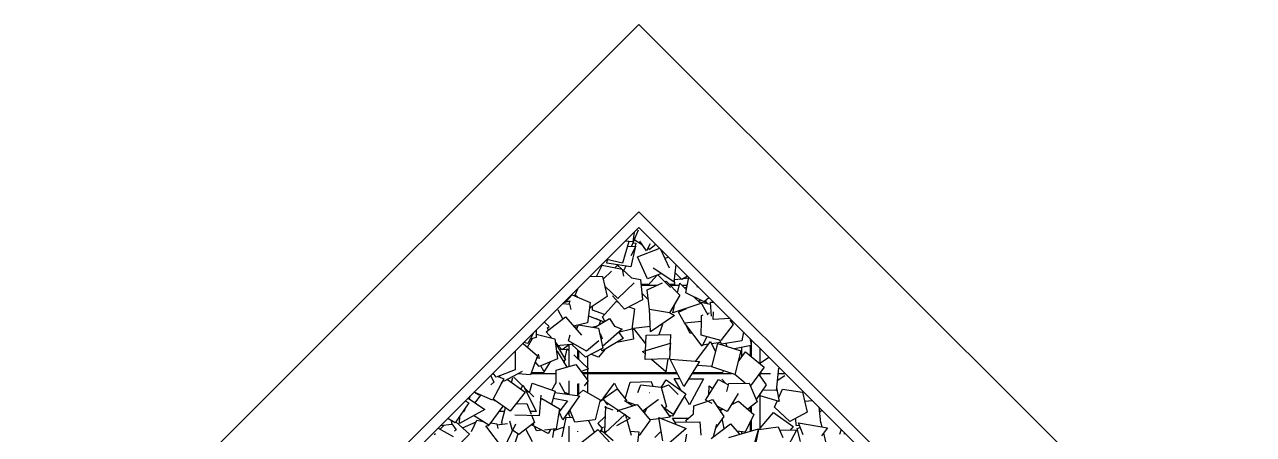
# Model space of a CAD drawing. Header units: metres. Extents: x 322 to 396.8, y -0.1 to 13.
# Drawn here: x 346.322 to 349.1, y 6.111 to 7.039 of the extents above; entities that cross this region are included whole.
import ezdxf

# ---------------------------------------------------------------- set-up
doc = ezdxf.new("R2010")
doc.units = ezdxf.units.M

msp = doc.modelspace()

# ---------------------------------------------------------------- linework, layer by layer
at = {"color": 8}
for p, q in [((347.7114, 7.0389), (346.3225, 5.65)), ((349.1003, 5.65), (347.7114, 7.0389)), ((346.7468, 5.65), (347.7114, 6.6146)), ((347.7114, 6.6146), (348.676, 5.65)), ((346.7821, 5.65), (347.7114, 6.5793)), ((347.7097, 6.5736), (347.6947, 6.5368)), ((347.7006, 6.5685), (347.6976, 6.5469)), ((347.7114, 6.5793), (348.6407, 5.65)), ((347.6882, 6.5476), (347.6742, 6.4989)), ((347.6976, 6.5469), (347.6804, 6.5482)), ((347.685, 6.5367), (347.7039, 6.5369)), ((347.6858, 6.5367), (347.6851, 6.5368)), ((347.7025, 6.5342), (347.6929, 6.49)), ((347.7039, 6.5369), (347.6932, 6.5152)), ((347.6979, 6.5447), (347.7046, 6.5436)), ((347.7194, 6.5395), (347.7006, 6.5512)), ((347.7046, 6.5436), (347.7031, 6.5369)), ((347.7079, 6.5129), (347.7584, 6.5323)), ((347.7286, 6.5266), (347.7131, 6.5482)), ((347.7367, 6.5423), (347.7286, 6.5266)), ((347.7353, 6.5294), (347.7313, 6.5319)), ((347.7497, 6.541), (347.7353, 6.5294)), ((347.7601, 6.5306), (347.7795, 6.4882)), ((347.6386, 6.4985), (347.6403, 6.5064)), ((347.6742, 6.4989), (347.6388, 6.5067)), ((347.7308, 6.463), (347.7079, 6.5129)), ((347.7699, 6.5091), (347.7779, 6.5128)), ((347.6157, 6.4687), (347.6285, 6.494)), ((347.6285, 6.494), (347.6736, 6.4848)), ((347.6302, 6.4625), (347.6491, 6.4806)), ((347.6929, 6.49), (347.6386, 6.4985)), ((347.6571, 6.4882), (347.6631, 6.4939)), ((347.6631, 6.4939), (347.6727, 6.485)), ((347.6661, 6.4911), (347.6639, 6.4945)), ((347.6736, 6.4848), (347.6764, 6.4692)), ((347.6738, 6.484), (347.6942, 6.4651)), ((347.6816, 6.4918), (347.6765, 6.4815)), ((347.7623, 6.4751), (347.7308, 6.463)), ((347.7903, 6.4564), (347.7438, 6.4874)), ((347.795, 6.4957), (347.7903, 6.4564)), ((347.8083, 6.4618), (347.7928, 6.477)), ((347.6014, 6.4693), (347.6289, 6.4681)), ((347.6289, 6.4681), (347.6391, 6.4231)), ((347.6637, 6.4188), (347.6339, 6.4463)), ((347.7007, 6.4541), (347.6637, 6.4188)), ((347.6942, 6.4651), (347.7151, 6.4616)), ((347.7151, 6.4616), (347.7196, 6.4157)), ((347.7162, 6.451), (347.7336, 6.451)), ((347.7163, 6.449), (347.7535, 6.449)), ((347.7301, 6.438), (347.7647, 6.4543)), ((347.7318, 6.449), (347.7514, 6.4709)), ((347.7543, 6.472), (347.7828, 6.4432)), ((347.7696, 6.4566), (347.7726, 6.4581)), ((347.7726, 6.4581), (347.8037, 6.4263)), ((347.7795, 6.451), (347.7921, 6.451)), ((347.7815, 6.449), (347.8027, 6.449)), ((347.7915, 6.4614), (347.8068, 6.4632)), ((347.7922, 6.449), (347.7915, 6.4614)), ((347.7987, 6.4314), (347.8038, 6.4534)), ((347.8038, 6.4534), (347.8188, 6.4386)), ((347.8213, 6.4694), (347.8083, 6.4618)), ((347.8083, 6.449), (347.8208, 6.449)), ((347.8117, 6.4638), (347.8239, 6.4652)), ((347.8147, 6.4427), (347.8201, 6.4456)), ((347.8174, 6.4312), (347.8241, 6.4666)), ((347.8423, 6.4449), (347.8445, 6.4462)), ((347.5454, 6.4106), (347.5604, 6.4269)), ((347.5536, 6.4196), (347.5536, 6.4215)), ((347.5604, 6.4269), (347.6012, 6.4094)), ((347.5672, 6.4263), (347.573, 6.4408)), ((347.5726, 6.4217), (347.5672, 6.4263)), ((347.6391, 6.4231), (347.6009, 6.3973)), ((347.6344, 6.4437), (347.6362, 6.4442)), ((347.6786, 6.3948), (347.6518, 6.4243)), ((347.7325, 6.4162), (347.7187, 6.4301)), ((347.7349, 6.3938), (347.7301, 6.438)), ((347.8037, 6.4263), (347.7804, 6.3865)), ((347.7928, 6.4374), (347.7928, 6.438)), ((347.8587, 6.411), (347.8174, 6.4312)), ((347.8351, 6.4225), (347.8509, 6.407)), ((347.8697, 6.421), (347.8587, 6.411)), ((347.5287, 6.3922), (347.5295, 6.393)), ((347.5394, 6.3726), (347.5287, 6.3922)), ((347.5397, 6.4076), (347.5544, 6.4056)), ((347.5417, 6.4096), (347.5547, 6.413)), ((347.5547, 6.413), (347.5531, 6.4057)), ((347.5544, 6.4056), (347.5572, 6.3939)), ((347.6012, 6.4094), (347.5948, 6.3638)), ((347.6009, 6.3973), (347.5997, 6.3984)), ((347.6062, 6.3919), (347.6063, 6.401)), ((347.6334, 6.3823), (347.6062, 6.3919)), ((347.6286, 6.3769), (347.6599, 6.412)), ((347.6599, 6.412), (347.6648, 6.41)), ((347.7196, 6.4157), (347.6786, 6.3948)), ((347.6887, 6.4), (347.701, 6.3949)), ((347.701, 6.3949), (347.695, 6.3492)), ((347.7374, 6.3431), (347.7348, 6.3949)), ((347.7804, 6.3865), (347.7349, 6.3938)), ((347.7881, 6.3859), (347.7934, 6.4087)), ((347.8509, 6.407), (347.7881, 6.3859)), ((347.801, 6.3879), (347.8187, 6.3962)), ((347.849, 6.413), (347.8452, 6.4126)), ((347.847, 6.4109), (347.849, 6.4105)), ((347.8479, 6.4099), (347.8507, 6.4112)), ((347.8489, 6.4158), (347.849, 6.413)), ((347.8507, 6.4112), (347.867, 6.3815)), ((347.8514, 6.41), (347.8734, 6.4058)), ((347.8602, 6.4123), (347.8604, 6.4083)), ((347.8662, 6.4072), (347.8616, 6.4136)), ((347.8753, 6.3786), (347.873, 6.4101)), ((347.873, 6.4101), (347.8806, 6.4101)), ((347.5083, 6.3555), (347.4975, 6.3653)), ((347.5018, 6.3435), (347.5452, 6.3771)), ((347.5452, 6.3771), (347.5814, 6.3359)), ((347.5948, 6.3638), (347.5634, 6.3563)), ((347.597, 6.3791), (347.6243, 6.3689)), ((347.6107, 6.353), (347.6446, 6.3733)), ((347.612, 6.3735), (347.612, 6.3739)), ((347.612, 6.3739), (347.6322, 6.3659)), ((347.6243, 6.3689), (347.6214, 6.3594)), ((347.6341, 6.367), (347.6286, 6.3769)), ((347.6446, 6.3733), (347.6563, 6.3563)), ((347.792, 6.3805), (347.7374, 6.3431)), ((347.7805, 6.3868), (347.792, 6.3805)), ((347.8145, 6.3633), (347.801, 6.3879)), ((347.8139, 6.3633), (347.8525, 6.3671)), ((347.8539, 6.3106), (347.8139, 6.3633)), ((347.8522, 6.3358), (347.8525, 6.3671)), ((347.8525, 6.3671), (347.8526, 6.3803)), ((347.8526, 6.3803), (347.8561, 6.3814)), ((347.8654, 6.3845), (347.8704, 6.3862)), ((347.8794, 6.3713), (347.8796, 6.3882)), ((347.9175, 6.3732), (347.8794, 6.3713)), ((347.9168, 6.3698), (347.9244, 6.36)), ((347.4731, 6.3409), (347.4599, 6.317)), ((347.4786, 6.3465), (347.4788, 6.3304)), ((347.4787, 6.3378), (347.5209, 6.3275)), ((347.5145, 6.329), (347.5018, 6.3435)), ((347.5045, 6.3523), (347.5083, 6.3555)), ((347.5065, 6.3471), (347.5045, 6.3523)), ((347.5524, 6.3225), (347.556, 6.3364)), ((347.5644, 6.3552), (347.5725, 6.3543)), ((347.5701, 6.3488), (347.5745, 6.3587)), ((347.5745, 6.3587), (347.62, 6.3515)), ((347.6051, 6.3538), (347.6169, 6.3567)), ((347.62, 6.3515), (347.6299, 6.3065)), ((347.6234, 6.3394), (347.6282, 6.3284)), ((347.6735, 6.3495), (347.6291, 6.3102)), ((347.6563, 6.3563), (347.6735, 6.3495)), ((347.695, 6.3492), (347.6646, 6.3417)), ((347.6661, 6.342), (347.6757, 6.3281)), ((347.6691, 6.3376), (347.6694, 6.3375)), ((347.6694, 6.3375), (347.6693, 6.3374)), ((347.6957, 6.3542), (347.6992, 6.3267)), ((347.699, 6.3513), (347.7368, 6.356)), ((347.727, 6.3163), (347.699, 6.3513)), ((347.7257, 6.2806), (347.7277, 6.3354)), ((347.7277, 6.3354), (347.7826, 6.3368)), ((347.7647, 6.3595), (347.7563, 6.3362)), ((347.7606, 6.359), (347.7647, 6.3595)), ((347.7826, 6.3368), (347.7819, 6.3175)), ((347.8274, 6.3397), (347.8162, 6.3602)), ((347.8306, 6.3412), (347.8274, 6.3397)), ((347.8966, 6.3233), (347.8522, 6.3358)), ((347.9244, 6.36), (347.8966, 6.3233)), ((347.9476, 6.3431), (347.9436, 6.3231)), ((347.4492, 6.3171), (347.4817, 6.2892)), ((347.4599, 6.317), (347.4512, 6.3191)), ((347.4594, 6.3083), (347.4704, 6.3281)), ((347.4788, 6.3304), (347.4651, 6.3266)), ((347.5133, 6.3293), (347.5126, 6.3312)), ((347.5209, 6.3275), (347.527, 6.2818)), ((347.528, 6.3137), (347.5218, 6.3208)), ((347.5223, 6.3172), (347.545, 6.2796)), ((347.5649, 6.3153), (347.5258, 6.3113)), ((347.538, 6.3023), (347.5297, 6.3117)), ((347.5533, 6.3141), (347.538, 6.3023)), ((347.5924, 6.2996), (347.5524, 6.3225)), ((347.5536, 6.2647), (347.5536, 6.3142)), ((347.5905, 6.2859), (347.5598, 6.3148)), ((347.6299, 6.3065), (347.5905, 6.2859)), ((347.6208, 6.3225), (347.5924, 6.2996)), ((347.6282, 6.3284), (347.6255, 6.3263)), ((347.6757, 6.3281), (347.6286, 6.2998)), ((347.6992, 6.3267), (347.661, 6.3193)), ((347.7196, 6.2983), (347.7829, 6.3178)), ((347.7829, 6.3178), (347.78, 6.3014)), ((347.7816, 6.3106), (347.7806, 6.282)), ((347.8398, 6.2764), (347.8729, 6.3213)), ((347.8523, 6.3125), (347.8523, 6.3126)), ((347.8645, 6.3323), (347.8539, 6.3106)), ((347.8682, 6.3149), (347.855, 6.3129)), ((347.8729, 6.3213), (347.8846, 6.2981)), ((347.8964, 6.3191), (347.8756, 6.316)), ((347.8757, 6.2638), (347.8895, 6.3169)), ((347.8895, 6.3169), (347.9416, 6.2998)), ((347.8982, 6.3152), (347.8941, 6.324)), ((347.9436, 6.3231), (347.8982, 6.3152)), ((347.9101, 6.3101), (347.9091, 6.3171)), ((347.9651, 6.3125), (347.9271, 6.3045)), ((347.9436, 6.2865), (347.9436, 6.308)), ((347.9629, 6.3278), (347.9651, 6.3125)), ((347.9635, 6.3236), (347.9635, 6.3272)), ((347.9635, 6.2884), (347.9635, 6.3121)), ((347.9655, 6.2868), (347.9655, 6.3252)), ((347.4312, 6.2991), (347.4312, 6.257)), ((347.4817, 6.2892), (347.4665, 6.2457)), ((347.4856, 6.2826), (347.4799, 6.2841)), ((347.4835, 6.2925), (347.4856, 6.2826)), ((347.527, 6.2818), (347.486, 6.2646)), ((347.525, 6.2968), (347.5266, 6.2993)), ((347.5266, 6.2993), (347.548, 6.2631)), ((347.5371, 6.3033), (347.5302, 6.3041)), ((347.5536, 6.3013), (347.539, 6.303)), ((347.545, 6.2796), (347.5398, 6.277)), ((347.5424, 6.2726), (347.5437, 6.279)), ((347.5441, 6.281), (347.5491, 6.3047)), ((347.5491, 6.3047), (347.5536, 6.3003)), ((347.5638, 6.2908), (347.5972, 6.2592)), ((347.5735, 6.2816), (347.5735, 6.3016)), ((347.5759, 6.2987), (347.5735, 6.299)), ((347.5755, 6.2797), (347.5755, 6.2992)), ((347.576, 6.2995), (347.5759, 6.2987)), ((347.5954, 6.2609), (347.5954, 6.2885)), ((347.6199, 6.286), (347.6029, 6.2924)), ((347.6172, 6.2999), (347.6157, 6.2988)), ((347.6342, 6.3032), (347.6199, 6.286)), ((347.6286, 6.2998), (347.6256, 6.3043)), ((347.7261, 6.2926), (347.7196, 6.2983)), ((347.7806, 6.282), (347.7257, 6.2806)), ((347.7717, 6.2526), (347.7394, 6.2809)), ((347.7767, 6.2819), (347.7717, 6.2526)), ((347.813, 6.2196), (347.7822, 6.2816)), ((347.7822, 6.2816), (347.8481, 6.2757)), ((347.9416, 6.2998), (347.9278, 6.2467)), ((347.9352, 6.275), (347.9521, 6.298)), ((347.9363, 6.2793), (347.9382, 6.279)), ((347.9521, 6.298), (347.9942, 6.2628)), ((347.9838, 6.2715), (348.0052, 6.2855)), ((347.9854, 6.2725), (347.9854, 6.3053)), ((347.4312, 6.257), (347.3884, 6.2402)), ((347.4472, 6.2532), (347.4067, 6.2312)), ((347.4684, 6.251), (347.4958, 6.251)), ((347.486, 6.2646), (347.4767, 6.2749)), ((347.4963, 6.2542), (347.4892, 6.2659)), ((347.4945, 6.249), (347.5112, 6.2752)), ((347.4986, 6.2554), (347.4963, 6.2542)), ((347.5244, 6.2565), (347.5687, 6.2689)), ((347.5245, 6.2259), (347.5244, 6.2565)), ((347.5687, 6.2689), (347.5964, 6.232)), ((347.5972, 6.2592), (347.5805, 6.2532)), ((347.5822, 6.251), (347.5954, 6.251)), ((347.5954, 6.251), (347.5954, 6.2586)), ((347.5954, 6.251), (347.7974, 6.251)), ((347.8481, 6.2757), (347.813, 6.2196)), ((347.8326, 6.251), (347.9005, 6.251)), ((347.8758, 6.2644), (347.8428, 6.2673)), ((347.9278, 6.2467), (347.8757, 6.2638)), ((347.8995, 6.249), (347.9024, 6.255)), ((347.9942, 6.2628), (347.9633, 6.2208)), ((347.9886, 6.25), (347.9867, 6.2526)), ((348.0267, 6.2606), (348.0215, 6.2101)), ((347.3761, 6.2439), (347.3834, 6.2291)), ((347.3834, 6.2291), (347.3768, 6.2232)), ((347.4055, 6.2367), (347.38, 6.1881)), ((347.3802, 6.248), (347.3837, 6.2465)), ((347.3811, 6.249), (347.3818, 6.249)), ((347.3884, 6.2402), (347.3815, 6.2494)), ((347.3933, 6.2422), (347.4055, 6.2367)), ((347.3984, 6.2399), (347.3954, 6.243)), ((347.4, 6.2262), (347.4053, 6.2327)), ((347.4067, 6.2312), (347.4041, 6.234)), ((347.4139, 6.2351), (347.4544, 6.2063)), ((347.4233, 6.2285), (347.4259, 6.2395)), ((347.4285, 6.2407), (347.4487, 6.2205)), ((347.4665, 6.2457), (347.4372, 6.2478)), ((347.4639, 6.2052), (347.4701, 6.2268)), ((347.4677, 6.249), (347.5244, 6.249)), ((347.4701, 6.2268), (347.5218, 6.2085)), ((347.5145, 6.2111), (347.5245, 6.2288)), ((347.5306, 6.2282), (347.5449, 6.2023)), ((347.5536, 6.2012), (347.5536, 6.2326)), ((347.5735, 6.2007), (347.5735, 6.2257)), ((347.5755, 6.2025), (347.5755, 6.2262)), ((347.5837, 6.249), (347.5954, 6.249)), ((347.5964, 6.232), (347.5878, 6.221)), ((347.5954, 6.249), (347.7984, 6.249)), ((347.5954, 6.2333), (347.5954, 6.249)), ((347.5954, 6.2049), (347.5954, 6.2308)), ((347.6301, 6.1921), (347.6557, 6.2271)), ((347.6557, 6.2271), (347.6625, 6.2137)), ((347.6801, 6.1916), (347.6917, 6.2293)), ((347.6917, 6.2293), (347.7387, 6.2308)), ((347.7088, 6.2056), (347.7157, 6.2231)), ((347.7157, 6.2231), (347.7615, 6.218)), ((347.7387, 6.2308), (347.7429, 6.2201)), ((347.7618, 6.2169), (347.7729, 6.2345)), ((347.7618, 6.2167), (347.7779, 6.2235)), ((347.7729, 6.2345), (347.8175, 6.2025)), ((347.7779, 6.2235), (347.7997, 6.201)), ((347.807, 6.21), (347.7908, 6.2378)), ((347.7908, 6.2378), (347.8041, 6.2375)), ((347.8239, 6.2371), (347.8569, 6.2364)), ((347.8569, 6.2364), (347.8258, 6.178)), ((347.8314, 6.249), (347.9207, 6.249)), ((347.8621, 6.1886), (347.8908, 6.2354)), ((347.8908, 6.2354), (347.9139, 6.2231)), ((347.908, 6.2262), (347.8984, 6.2357)), ((347.9102, 6.2078), (347.9145, 6.2259)), ((347.9145, 6.2259), (347.9606, 6.2273)), ((347.9515, 6.227), (347.9279, 6.2468)), ((347.9606, 6.2273), (347.9787, 6.185)), ((347.9985, 6.2232), (347.9764, 6.1903)), ((347.9823, 6.2466), (347.9985, 6.2232)), ((347.9841, 6.249), (347.9854, 6.249)), ((347.9854, 6.249), (348.009, 6.249)), ((347.9854, 6.2421), (347.9854, 6.249)), ((348.0407, 6.2433), (348.0238, 6.2322)), ((348.0255, 6.249), (348.0417, 6.249)), ((347.3301, 6.1979), (347.3275, 6.1917)), ((347.3501, 6.1996), (347.3384, 6.2062)), ((347.38, 6.1881), (347.3387, 6.2066)), ((347.3414, 6.1823), (347.354, 6.1998)), ((347.3515, 6.2009), (347.3501, 6.1996)), ((347.4544, 6.2063), (347.4198, 6.1637)), ((347.4442, 6.2135), (347.4498, 6.2223)), ((347.4498, 6.2223), (347.4788, 6.1628)), ((347.4525, 6.2166), (347.4734, 6.1957)), ((347.4566, 6.2084), (347.4647, 6.2082)), ((347.4898, 6.2), (347.4857, 6.1529)), ((347.5218, 6.2085), (347.5136, 6.1797)), ((347.521, 6.2056), (347.5768, 6.198)), ((347.5768, 6.198), (347.5391, 6.1436)), ((347.5536, 6.2022), (347.543, 6.2058)), ((347.5713, 6.1988), (347.585, 6.2108)), ((347.5755, 6.2052), (347.5735, 6.2026)), ((347.585, 6.2108), (347.6237, 6.1889)), ((347.6233, 6.1873), (347.6619, 6.2144)), ((347.6619, 6.2144), (347.6839, 6.1869)), ((347.7354, 6.2056), (347.7359, 6.2058)), ((347.7615, 6.218), (347.7734, 6.1735)), ((347.8175, 6.2025), (347.7883, 6.156)), ((347.8258, 6.178), (347.8143, 6.1975)), ((347.8693, 6.2003), (347.8702, 6.2206)), ((347.8702, 6.2206), (347.8783, 6.215)), ((347.9358, 6.2039), (347.9105, 6.1628)), ((347.9854, 6.1225), (347.9854, 6.2037)), ((348.0281, 6.1851), (347.9854, 6.1979)), ((348.0215, 6.2101), (347.9905, 6.2113)), ((348.0223, 6.2174), (348.0281, 6.1851)), ((348.0267, 6.1928), (348.0358, 6.2133)), ((348.0358, 6.2133), (348.0813, 6.2063)), ((348.0813, 6.2063), (348.0914, 6.1613)), ((347.3265, 6.1821), (347.2955, 6.1368)), ((347.3632, 6.1676), (347.3053, 6.1355)), ((347.3174, 6.1671), (347.3154, 6.1623)), ((347.3188, 6.1867), (347.3265, 6.1821)), ((347.3253, 6.1932), (347.3632, 6.1676)), ((347.4037, 6.1751), (347.3723, 6.1315)), ((347.3813, 6.1906), (347.3872, 6.1869)), ((347.4198, 6.1637), (347.3815, 6.191)), ((347.4007, 6.1367), (347.4094, 6.1711)), ((347.4332, 6.1802), (347.4576, 6.1807)), ((347.4576, 6.1807), (347.4676, 6.1565)), ((347.4889, 6.1896), (347.492, 6.1926)), ((347.492, 6.1926), (347.5315, 6.169)), ((347.5174, 6.193), (347.5497, 6.1872)), ((347.5315, 6.169), (347.5239, 6.1236)), ((347.5497, 6.1872), (347.5303, 6.1615)), ((347.6237, 6.1889), (347.6123, 6.1443)), ((347.6228, 6.1854), (347.6304, 6.1906)), ((347.6304, 6.1906), (347.6404, 6.1779)), ((347.6335, 6.1732), (347.6519, 6.1662)), ((347.6338, 6.1157), (347.6363, 6.1745)), ((347.6366, 6.1827), (347.6367, 6.1849)), ((347.6367, 6.1849), (347.6794, 6.1562)), ((347.6638, 6.1647), (347.7076, 6.179)), ((347.6966, 6.1754), (347.6786, 6.1868)), ((347.6854, 6.185), (347.7039, 6.1778)), ((347.7076, 6.179), (347.7368, 6.1433)), ((347.7108, 6.175), (347.7116, 6.1747)), ((347.7116, 6.1747), (347.7113, 6.1744)), ((347.7547, 6.1893), (347.72, 6.1639)), ((347.7239, 6.1591), (347.7288, 6.1703)), ((347.7545, 6.1898), (347.7547, 6.1893)), ((347.7613, 6.1788), (347.7815, 6.1501)), ((347.7734, 6.1735), (347.7674, 6.17)), ((347.7883, 6.156), (347.7687, 6.1701)), ((347.81, 6.1905), (347.7874, 6.1522)), ((347.8349, 6.1574), (347.835, 6.1756)), ((347.835, 6.1756), (347.8667, 6.1862)), ((347.8771, 6.1806), (347.8621, 6.1886)), ((347.869, 6.1869), (347.8772, 6.1897)), ((347.8772, 6.1897), (347.9028, 6.1514)), ((347.9105, 6.1628), (347.8867, 6.1755)), ((347.8989, 6.169), (347.8932, 6.1658)), ((347.8955, 6.1653), (347.9008, 6.168)), ((347.9197, 6.1776), (347.9366, 6.1863)), ((347.925, 6.1835), (347.9224, 6.1821)), ((347.9238, 6.1844), (347.925, 6.1835)), ((347.9366, 6.1863), (347.971, 6.1557)), ((347.9787, 6.185), (347.9572, 6.1679)), ((347.9635, 6.1623), (347.9635, 6.173)), ((347.9655, 6.1605), (347.9655, 6.1745)), ((348.0177, 6.1726), (348.0238, 6.1863)), ((348.0521, 6.1405), (348.0177, 6.1726)), ((348.0858, 6.1863), (348.1033, 6.1874)), ((348.1176, 6.1731), (348.122, 6.1373)), ((347.2955, 6.1368), (347.2789, 6.1467)), ((347.2868, 6.142), (347.2885, 6.1337)), ((347.2975, 6.1397), (347.3285, 6.1114)), ((347.3053, 6.1355), (347.3061, 6.1522)), ((347.3127, 6.1259), (347.3431, 6.1393)), ((347.3154, 6.1623), (347.3141, 6.1639)), ((347.3327, 6.1176), (347.3448, 6.1428)), ((347.3723, 6.1315), (347.3376, 6.1534)), ((347.3448, 6.1428), (347.3585, 6.1403)), ((347.3955, 6.1636), (347.4075, 6.1638)), ((347.4183, 6.1416), (347.4246, 6.1196)), ((347.4857, 6.1529), (347.4308, 6.1542)), ((347.4788, 6.1628), (347.4649, 6.163)), ((347.4689, 6.1533), (347.4752, 6.1381)), ((347.53, 6.1542), (347.5287, 6.152)), ((347.5391, 6.1436), (347.5309, 6.1623)), ((347.538, 6.1056), (347.5466, 6.1492)), ((347.5466, 6.1492), (347.5618, 6.1503)), ((347.5509, 6.1606), (347.5555, 6.1499)), ((347.5536, 6.1542), (347.5536, 6.1646)), ((347.5666, 6.1386), (347.5551, 6.1666)), ((347.6123, 6.1443), (347.5666, 6.1386)), ((347.5974, 6.1424), (347.61, 6.116)), ((347.5989, 6.142), (347.5985, 6.1426)), ((347.6353, 6.1511), (347.6183, 6.1356)), ((347.6338, 6.1138), (347.68, 6.1568)), ((347.6916, 6.148), (347.6602, 6.1305)), ((347.6639, 6.1623), (347.6638, 6.1647)), ((347.68, 6.1568), (347.6828, 6.1469)), ((347.6804, 6.1556), (347.6916, 6.148)), ((347.6838, 6.1437), (347.6938, 6.109)), ((347.7368, 6.1433), (347.712, 6.1085)), ((347.7244, 6.1602), (347.7201, 6.164)), ((347.7567, 6.1465), (347.7366, 6.1436)), ((347.7653, 6.0961), (347.7563, 6.1492)), ((347.7563, 6.1492), (347.8177, 6.1245)), ((347.7815, 6.1501), (347.7613, 6.1472)), ((347.7874, 6.1522), (347.7788, 6.1539)), ((347.7869, 6.1474), (347.8231, 6.1475)), ((347.7944, 6.1353), (347.7869, 6.1474)), ((347.7941, 6.139), (347.849, 6.1397)), ((347.7945, 6.1339), (347.7941, 6.139)), ((347.8173, 6.1426), (347.8349, 6.1574)), ((347.8185, 6.1393), (347.8173, 6.1426)), ((347.849, 6.1397), (347.8512, 6.1095)), ((347.9028, 6.1514), (347.8844, 6.125)), ((347.8965, 6.1608), (347.8955, 6.1653)), ((347.9041, 6.1243), (347.8994, 6.1466)), ((347.971, 6.1557), (347.9513, 6.1158)), ((347.9635, 6.1185), (347.9635, 6.1406)), ((347.9655, 6.1191), (347.9655, 6.1447)), ((347.9854, 6.1247), (348.0151, 6.1607)), ((348.0151, 6.1607), (348.0596, 6.1285)), ((348.0914, 6.1613), (348.0521, 6.1405)), ((348.0677, 6.1304), (348.0655, 6.1477)), ((348.119, 6.1614), (348.1249, 6.1658)), ((348.1217, 6.1399), (348.1248, 6.1277)), ((347.2485, 6.1104), (347.2512, 6.113)), ((347.2575, 6.1253), (347.2916, 6.106)), ((347.2616, 6.123), (347.2701, 6.1311)), ((347.2885, 6.1337), (347.2621, 6.13)), ((347.2882, 6.1351), (347.2981, 6.1215)), ((347.3285, 6.1114), (347.289, 6.0733)), ((347.2981, 6.1215), (347.2942, 6.1182)), ((347.3651, 6.1302), (347.3722, 6.131)), ((347.4054, 6.0777), (347.3651, 6.1302)), ((347.3763, 6.137), (347.3901, 6.1345)), ((347.3901, 6.1345), (347.3921, 6.124)), ((347.3904, 6.1329), (347.4139, 6.1353)), ((347.4025, 6.1355), (347.4007, 6.1367)), ((347.4323, 6.1338), (347.4054, 6.0777)), ((347.4199, 6.1359), (347.4226, 6.1362)), ((347.44, 6.1109), (347.4258, 6.1202)), ((347.4307, 6.0894), (347.4382, 6.1121)), ((347.4752, 6.1381), (347.44, 6.1109)), ((347.4708, 6.0938), (347.4554, 6.1228)), ((347.5058, 6.1133), (347.4681, 6.1326)), ((347.4738, 6.1318), (347.472, 6.1357)), ((347.4797, 6.1191), (347.4751, 6.129)), ((347.492, 6.1204), (347.4797, 6.1191)), ((347.5239, 6.1236), (347.4977, 6.1209)), ((347.5111, 6.1223), (347.5058, 6.1133)), ((347.5187, 6.1231), (347.5158, 6.1039)), ((347.5423, 6.1276), (347.5181, 6.1191)), ((347.5536, 6.051), (347.5536, 6.1299)), ((347.5735, 6.117), (347.5735, 6.1183)), ((347.5754, 6.0878), (347.618, 6.1224)), ((347.618, 6.1224), (347.6552, 6.0821)), ((347.6183, 6.1356), (347.6278, 6.1246)), ((347.6278, 6.1246), (347.6228, 6.1172)), ((347.6235, 6.1164), (347.6278, 6.1188)), ((347.6259, 6.1269), (347.6343, 6.1281)), ((347.6278, 6.1188), (347.6532, 6.0975)), ((347.639, 6.1186), (347.6338, 6.1157)), ((347.6911, 6.1182), (347.6915, 6.1181)), ((347.6912, 6.1181), (347.7107, 6.117)), ((347.7107, 6.117), (347.7042, 6.0625)), ((347.7471, 6.104), (347.7616, 6.1181)), ((347.8177, 6.1245), (347.7679, 6.0809)), ((347.8187, 6.1117), (347.8123, 6.0723)), ((347.8743, 6.1014), (347.9179, 6.1348)), ((347.8867, 6.133), (347.879, 6.1057)), ((347.9146, 6.1043), (347.9812, 6.1236)), ((347.9179, 6.1348), (347.9384, 6.1112)), ((347.9513, 6.1158), (347.9322, 6.1183)), ((347.9436, 6.1127), (347.9436, 6.1168)), ((347.9812, 6.1236), (347.9636, 6.0598)), ((347.9751, 6.0857), (347.9823, 6.1221)), ((347.9814, 6.1175), (347.9802, 6.1184)), ((347.9823, 6.1221), (348.0263, 6.1282)), ((348.0263, 6.1282), (348.0368, 6.1036)), ((348.0293, 6.1213), (348.0671, 6.1206)), ((348.0671, 6.1206), (348.0425, 6.0741)), ((348.0596, 6.1285), (348.0533, 6.1209)), ((348.0744, 6.1308), (348.0677, 6.1304)), ((348.0691, 6.1246), (348.076, 6.1268)), ((348.0766, 6.095), (348.0691, 6.1246)), ((348.0826, 6.1102), (348.072, 6.1369)), ((348.072, 6.1369), (348.1372, 6.1256)), ((348.1372, 6.1256), (348.1238, 6.1076)), ((348.1283, 6.1137), (348.1348, 6.0882)), ((348.1686, 6.1221), (348.1647, 6.1106)), ((348.1757, 6.1113), (348.176, 6.1147))]:
    msp.add_line(p, q, dxfattribs=at)

doc.saveas('drawing.dxf')
